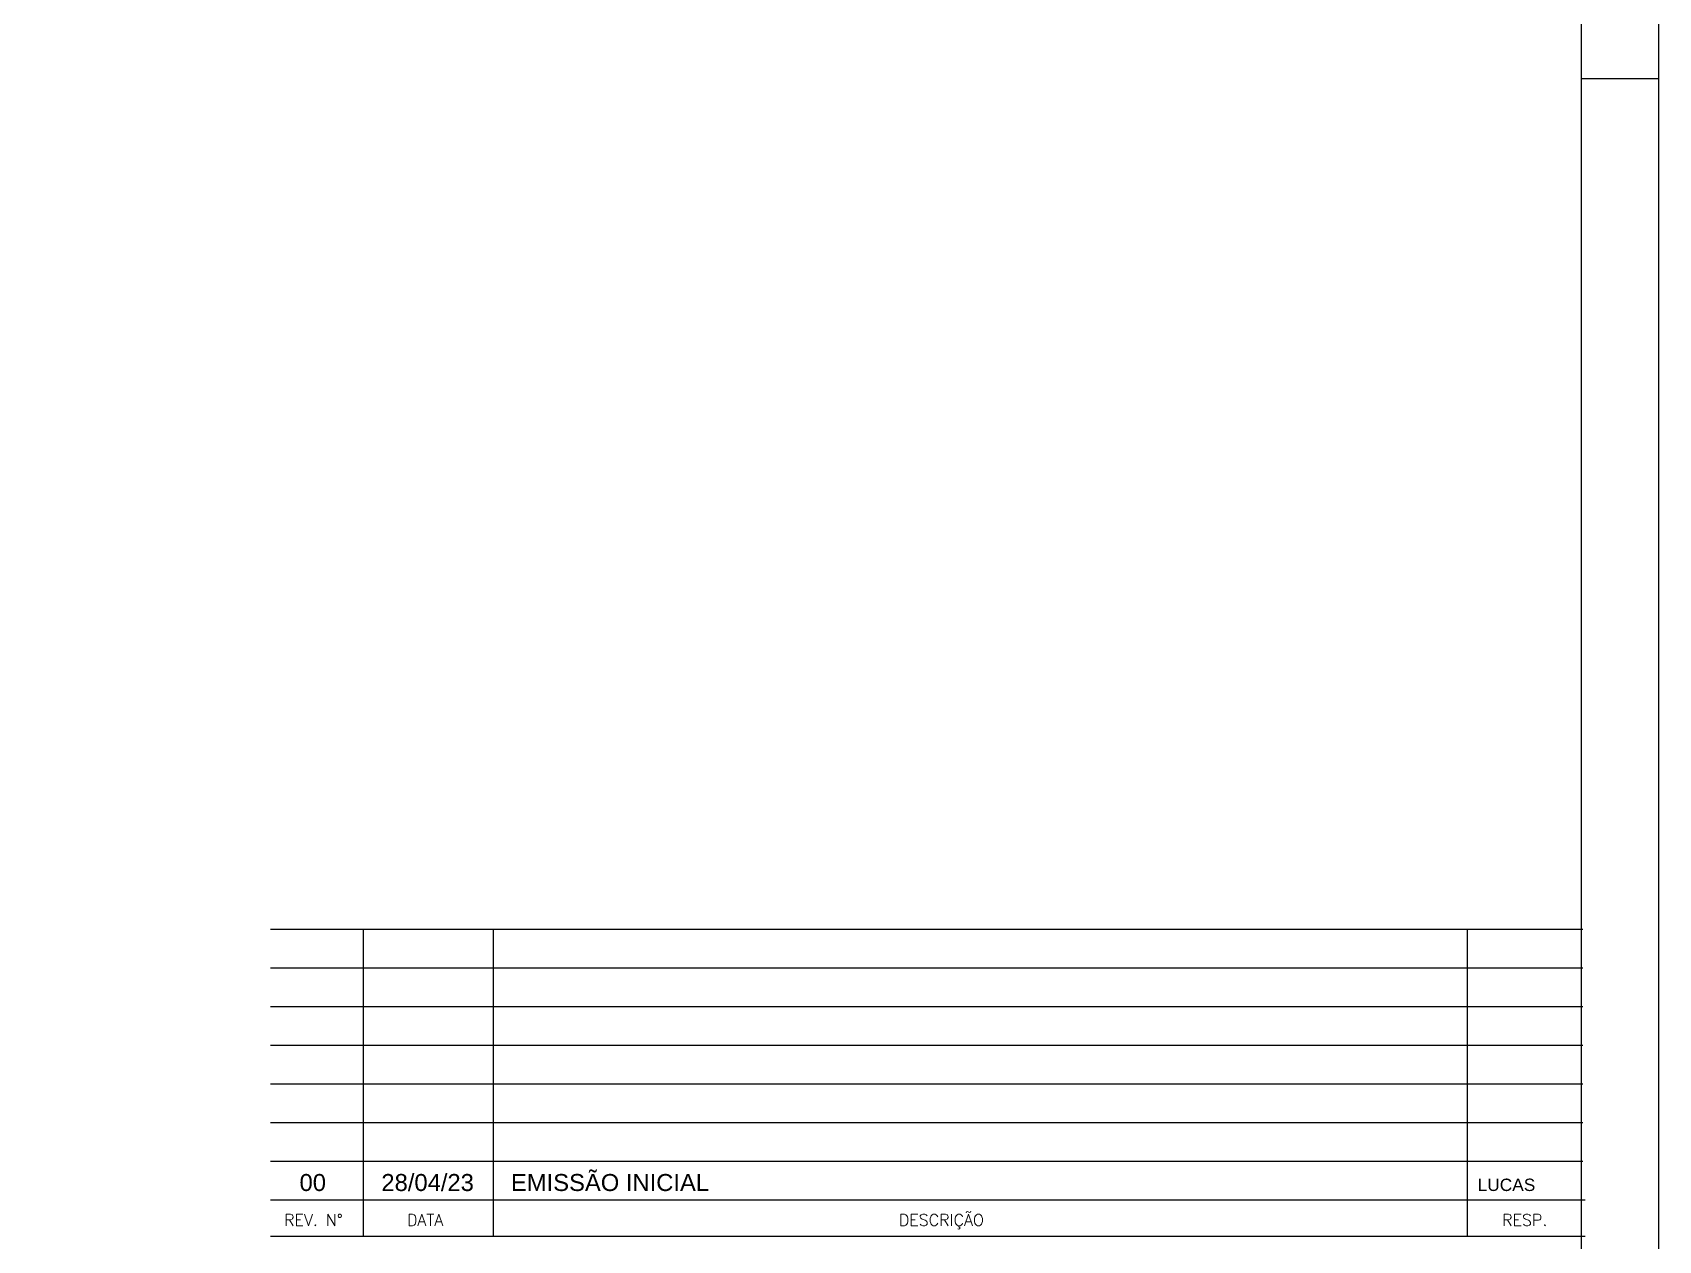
# Model space of a CAD drawing. Header units: millimetres. Extents: x -4205 to 0, y 0 to 2970.
# Drawn here: x -1051 to 0, y 734 to 1515 of the extents above; entities that cross this region are included whole.
import ezdxf

# ---------------------------------------------------------------- set-up
doc = ezdxf.new("R2010")
doc.units = ezdxf.units.MM
doc.layers.add('CARIMBO', color=7, linetype='Continuous')
doc.layers.add('F-MARGEM', color=1, linetype='Continuous')
doc.layers.add('TERRENO', color=3, linetype='Continuous', lineweight=30)
doc.styles.add('AR-REF', font='arial.ttf')
doc.styles.add('STYLE3', font='romans.shx')

# ---------------------------------------------------------------- blocks, each defined once
blk = doc.blocks.new('A1')
at = {"layer": 'F-MARGEM', "color": 2}
blk.add_line((83.1, 29.7), (84.1, 29.7), dxfattribs=at)
blk.add_lwpolyline([(0, 0), (0, 59.4), (84.1, 59.4), (84.1, 0)], close=True, dxfattribs=at)
at = {"layer": 'F-MARGEM', "color": 7}
blk.add_lwpolyline([(83.1, 1), (2.5, 1), (2.5, 58.4), (83.1, 58.4)], close=True, dxfattribs=at)

msp = doc.modelspace()

# ---------------------------------------------------------------- linework, layer by layer
at = {"layer": 'CARIMBO', "color": 1}
for p, q in [((-48.9, 934.7), (-897.4, 934.7)), ((-837.4, 934.7), (-837.4, 736.2)), ((-753.5, 934.7), (-753.5, 736.2)), ((-123.8, 934.7), (-123.8, 736.2)), ((-48.9, 909.7), (-897.4, 909.7)), ((-48.9, 884.7), (-897.4, 884.7)), ((-48.9, 859.7), (-897.4, 859.7)), ((-48.9, 834.7), (-897.4, 834.7)), ((-48.9, 809.7), (-897.4, 809.7)), ((-48.9, 784.7), (-897.4, 784.7))]:
    msp.add_line(p, q, dxfattribs=at)
at = {"layer": 'CARIMBO', "color": 6}
for p, q in [((-47.4, 759.7), (-897.4, 759.7)), ((-47.4, 736.2), (-897.4, 736.2))]:
    msp.add_line(p, q, dxfattribs=at)

# ---------------------------------------------------------------- block references
at = {"layer": 'F-MARGEM', "xscale": 50, "yscale": 50, "zscale": 50}
msp.add_blockref('A1', (-4205, 0), dxfattribs=at)

# ---------------------------------------------------------------- texts
at = {"layer": 'CARIMBO', "color": 2, "style": 'STYLE3'}
for s, p in [('REV. N°', (-888.6, 743.2)), ('DATA', (-809.1, 743.2)), ('DESCRIÇÃO', (-491.1, 743.2)), ('RESP.', (-101.1, 743.2))]:
    msp.add_text(s, height=7.5, dxfattribs=at).set_placement(p)
at = {"layer": 'CARIMBO', "color": 3, "style": 'AR-REF'}
for tag, p, height in [('00', (-878.6, 765.7), 11), ('28/04/23', (-825.7, 765.7), 11), ('LUCAS', (-116.9, 765.7), 8)]:
    msp.add_attdef(tag, p, '', height=height, dxfattribs=at)
at = {"layer": 'TERRENO', "linetype": 'ByBlock', "style": 'AR-REF'}
msp.add_text('EMISSÃO INICIAL', height=11, dxfattribs=at).set_placement((-741.9, 765.7))

doc.saveas('drawing.dxf')
